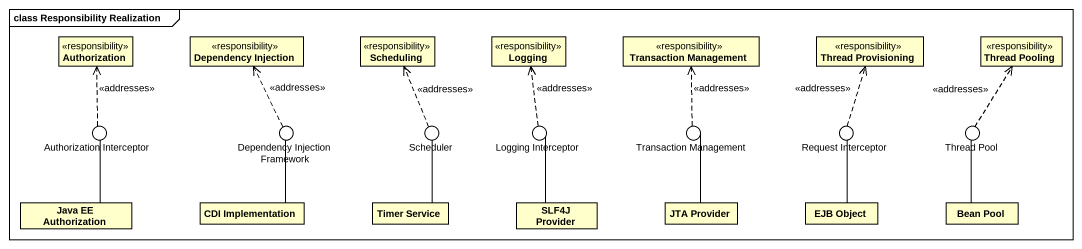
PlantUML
@startuml
mainframe class Responsibility Realization
allowmixing
hide circle
hide empty members
class Authorization <<responsibility>>
class "Dependency Injection" as Dependency_Injection <<responsibility>>
class Scheduling <<responsibility>>
class Logging <<responsibility>>
class "Transaction Management" as Transaction_Management <<responsibility>>
class "Thread Provisioning" as Thread_Provisioning <<responsibility>>
class "Thread Pooling" as Thread_Pooling <<responsibility>>
() "Authorization Interceptor" as Authorization_Interceptor
() "Dependency Injection Framework" as Dependency_Injection_2
() Scheduler
() "Logging Interceptor" as Logging_Interceptor
() "Transaction Management" as Transaction_Management_2
() "Request Interceptor" as Request_Interceptor
() "Thread Pool" as Thread_Pool
class "Java EE Authorization" as Java_EE_Authorization
class "CDI Implementation" as CDI_Implementation
class "Timer Service" as Timer_Service
class "SLF4J Provider" as SLF4J_Provider
class "JTA Provider" as JTA_Provider
class "EJB Object" as EJB_Object
class "Bean Pool" as Bean_Pool
Authorization_Interceptor .up.> Authorization : <<addresses>>
Authorization_Interceptor -- Java_EE_Authorization
Dependency_Injection_2 .up.> Dependency_Injection : <<addresses>>
Dependency_Injection_2 -- CDI_Implementation
Scheduler .up.> Scheduling : <<addresses>>
Scheduler -- Timer_Service
Logging_Interceptor .up.> Logging : <<addresses>>
Logging_Interceptor -- SLF4J_Provider
Transaction_Management_2 .up.> Transaction_Management : <<addresses>>
Transaction_Management_2 -- JTA_Provider
Request_Interceptor .up.> Thread_Provisioning : <<addresses>>
Request_Interceptor -- EJB_Object
Thread_Pool .up.> Thread_Pooling : <<addresses>>
Thread_Pool -- Bean_Pool
@enduml
